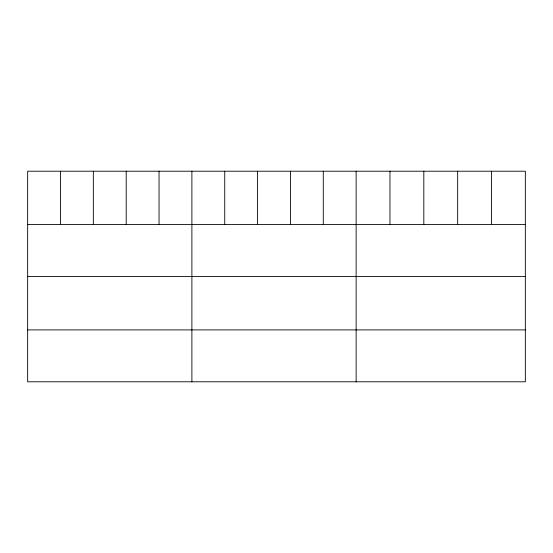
<?xml version="1.0" encoding="UTF-8"?>
<svg xmlns="http://www.w3.org/2000/svg" width="553" height="553" viewBox="0 0 553 553"><rect width="100%" height="100%" fill="white"/><g stroke="black" fill="none" stroke-linecap="round" stroke-linejoin="round"><path stroke-width="0.83" d="M525.35 224.559L525.35 381.791L27.65 381.791L27.65 171.209L525.35 171.209L525.35 224.559L27.65 224.559M27.65 276.445L525.35 276.445M27.65 329.906L525.35 329.906M491.506 171.209L491.506 224.559M457.663 171.209L457.663 224.559M423.819 171.209L423.819 224.559M389.976 171.209L389.976 224.559M356.132 171.209L356.132 381.791M323.284 171.209L323.284 224.559M290.436 171.209L290.436 224.559M257.587 171.209L257.587 224.559M224.739 171.209L224.739 224.559M191.891 171.209L191.891 381.791M159.043 171.209L159.043 224.559M126.195 171.209L126.195 224.559M93.346 171.209L93.346 224.559M60.498 171.209L60.498 224.559"/></g></svg>
